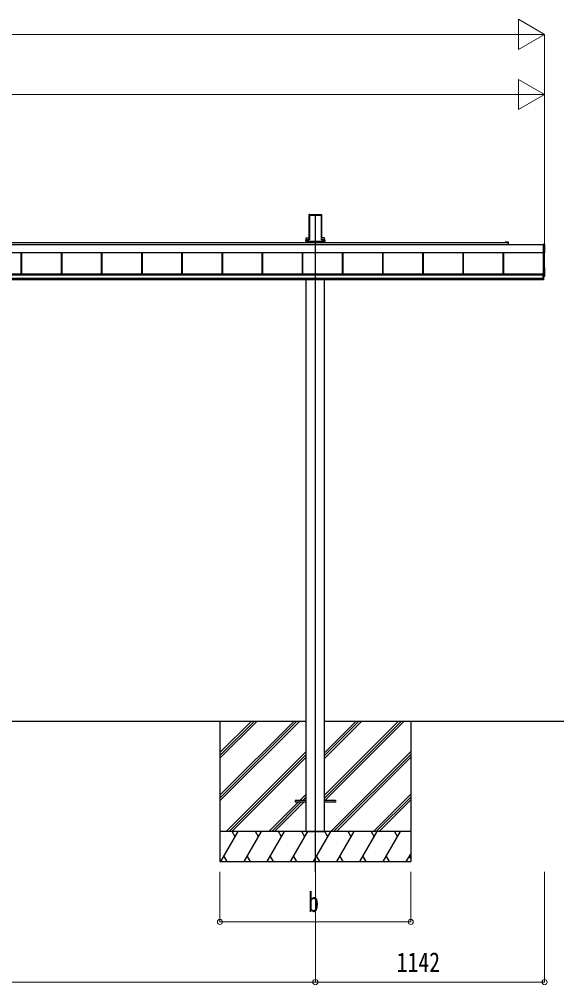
# Model space of a CAD drawing. Units: millimetres, scale not verified. Extents: x -12615 to 12615, y -8910 to 8910.
# Drawn here: x 3312 to 5988, y -5851 to -1043 of the extents above; entities that cross this region are included whole.
import ezdxf
from ezdxf.enums import TextEntityAlignment as Align

# ---------------------------------------------------------------- set-up
doc = ezdxf.new("R2010")
doc.units = ezdxf.units.MM
doc.header["$LTSCALE"] = 50
doc.layers.add('0-4_YKK_12', color=2, linetype='Continuous')
doc.layers.add('0-6_YKK_A1', color=4, linetype='Continuous')
doc.layers.add('0-7_YKK_D', color=6, linetype='Continuous', lineweight=18)
doc.styles.add('ＭＳ ゴシック', font='')
doc.styles.get('ＭＳ ゴシック').set_extended_font_data('MS Gothic')

msp = doc.modelspace()

# ---------------------------------------------------------------- linework, layer by layer
at = {"layer": '0-4_YKK_12'}
msp.add_line((4786.06, -5288), (4786.06, -2015.61), dxfattribs=at)
at = {"layer": '0-6_YKK_A1'}
for p, q in [((4755.17, -2015.11), (4754.82, -2020.61)), ((4755.61, -2015.57), (4755.17, -2015.11)), ((4755.67, -2014.64), (4757.71, -2014.64)), ((4755.67, -2014.64), (4756.11, -2015.11)), ((4755.69, -2131.58), (4755.69, -2016.46)), ((4756.19, -2016.13), (4756.19, -2131.26)), ((4758.02, -2014.97), (4757.71, -2014.64)), ((4758.02, -2014.97), (4814.1, -2014.97)), ((4758.56, -2018.11), (4813.56, -2018.11)), ((4758.56, -2139.46), (4758.56, -2018.11)), ((4814.1, -2014.97), (4814.41, -2014.64)), ((4814.41, -2014.64), (4816.45, -2014.64)), ((4815.93, -2131.26), (4815.93, -2016.13)), ((4816.01, -2015.11), (4816.45, -2014.64)), ((4816.43, -2016.46), (4816.43, -2131.58)), ((4816.95, -2015.11), (4816.51, -2015.57)), ((4816.95, -2015.11), (4817.3, -2020.61)), ((4754.81, -2020.96), (4754.81, -2137.63)), ((4817.31, -2020.96), (4817.31, -2137.63)), ((700.06, -2154.56), (5732.31, -2154.56)), ((4738.19, -2148.38), (4738.19, -2148.88)), ((4738.19, -2148.88), (4738.65, -2148.88)), ((4738.65, -2148.38), (4738.65, -2141.5)), ((4740.65, -2148.38), (4738.65, -2148.38)), ((4740.65, -2148.88), (4738.65, -2148.88)), ((4738.66, -2148.38), (4738.66, -2148.88)), ((4738.69, -2140.53), (4753.7, -2140.53)), ((4740.65, -2141.58), (4740.65, -2148.38)), ((4754.23, -2141.58), (4740.65, -2141.58)), ((4740.65, -2148.38), (4831.47, -2148.38)), ((4740.65, -2148.38), (4740.65, -2148.88)), ((4740.65, -2148.88), (4831.47, -2148.88)), ((4740.86, -2131.2), (4754.81, -2131.2)), ((4740.86, -2140.53), (4740.86, -2131.2)), ((4740.86, -2154.56), (4740.86, -2148.88)), ((4741.06, -2148.88), (4741.06, -2154.56)), ((4742.06, -2148.54), (4830.06, -2148.54)), ((4754.8, -2137.99), (4754.7, -2139.6)), ((4755.22, -2140.15), (4755.6, -2134.06)), ((4756.1, -2134.09), (4755.72, -2140.18)), ((4816.4, -2140.18), (4816.02, -2134.09)), ((4816.52, -2134.06), (4816.9, -2140.15)), ((4831.26, -2131.2), (4817.31, -2131.2)), ((4817.32, -2137.99), (4817.42, -2139.6)), ((4817.89, -2141.09), (4831.47, -2141.09)), ((4831.47, -2141.58), (4817.89, -2141.58)), ((4818.42, -2140.53), (4833.43, -2140.53)), ((4831.06, -2148.88), (4831.06, -2154.56)), ((4831.26, -2140.53), (4831.26, -2131.2)), ((4831.26, -2154.56), (4831.26, -2148.88)), ((4831.47, -2141.09), (4831.47, -2141.58)), ((4831.47, -2148.38), (4831.47, -2141.58)), ((4833.46, -2148.38), (4831.47, -2148.38)), ((4831.47, -2148.38), (4831.47, -2148.88)), ((4833.46, -2148.88), (4831.47, -2148.88)), ((4833.46, -2141.5), (4833.46, -2148.38)), ((4833.93, -2148.88), (4833.46, -2148.88)), ((4833.47, -2148.38), (4833.47, -2148.88)), ((4833.93, -2148.38), (4833.93, -2148.88)), ((5737.6, -2152.06), (5732.31, -2152.06)), ((5732.31, -2154.56), (5745.76, -2154.56)), ((5746.06, -2152.06), (5738.52, -2152.06)), ((5746.06, -2154.86), (5746.06, -2164.53)), ((5748.56, -2164.53), (5748.56, -2154.56)), ((529.06, -2204.47), (5921.56, -2204.47)), ((529.06, -2204.71), (5921.56, -2204.71)), ((548.06, -2164.53), (5921.56, -2164.53)), ((3321.56, -2310.7), (3321.56, -2204.71)), ((3324.16, -2310.7), (3324.16, -2204.71)), ((3324.56, -2310.7), (3324.56, -2204.71)), ((3521.56, -2310.7), (3521.56, -2204.71)), ((3524.16, -2310.7), (3524.16, -2204.71)), ((3524.56, -2310.7), (3524.56, -2204.71)), ((3721.56, -2310.7), (3721.56, -2204.71)), ((3724.16, -2310.7), (3724.16, -2204.71)), ((3724.56, -2310.7), (3724.56, -2204.71)), ((3921.56, -2310.7), (3921.56, -2204.71)), ((3921.56, -2310.7), (3921.56, -2204.71)), ((3924.16, -2310.7), (3924.16, -2204.71)), ((3924.16, -2310.7), (3924.16, -2204.71)), ((3924.56, -2310.7), (3924.56, -2204.71)), ((4121.56, -2310.7), (4121.56, -2204.71)), ((4124.16, -2310.7), (4124.16, -2204.71)), ((4124.56, -2310.7), (4124.56, -2204.71)), ((4321.56, -2310.7), (4321.56, -2204.71)), ((4324.16, -2310.7), (4324.16, -2204.71)), ((4324.56, -2310.7), (4324.56, -2204.71)), ((4521.56, -2310.7), (4521.56, -2204.71)), ((4524.16, -2310.7), (4524.16, -2204.71)), ((4524.56, -2310.7), (4524.56, -2204.71)), ((4721.56, -2310.7), (4721.56, -2204.71)), ((4724.16, -2310.7), (4724.16, -2204.71)), ((4724.56, -2310.7), (4724.56, -2204.71)), ((4921.56, -2310.7), (4921.56, -2204.71)), ((4924.16, -2310.7), (4924.16, -2204.71)), ((4924.56, -2310.7), (4924.56, -2204.71)), ((5121.56, -2310.7), (5121.56, -2204.71)), ((5124.16, -2310.7), (5124.16, -2204.71)), ((5124.56, -2310.7), (5124.56, -2204.71)), ((5321.56, -2310.7), (5321.56, -2204.71)), ((5324.16, -2310.7), (5324.16, -2204.71)), ((5324.56, -2310.7), (5324.56, -2204.71)), ((5521.56, -2310.7), (5521.56, -2204.71)), ((5524.16, -2310.7), (5524.16, -2204.71)), ((5524.56, -2310.7), (5524.56, -2204.71)), ((5721.56, -2310.7), (5721.56, -2204.71)), ((5724.16, -2310.7), (5724.16, -2204.71)), ((5724.56, -2310.7), (5724.56, -2204.71)), ((5921.56, -2205.74), (5921.56, -2206.24)), ((5921.56, -2206.24), (5929.09, -2205.78)), ((5923.06, -2337.97), (5923.06, -2206.15)), ((5928.06, -2319.94), (5928.06, -2205.84)), ((5929.56, -2204.97), (5929.56, -2163.94)), ((5929.09, -2278.8), (5928.06, -2278.73)), ((5929.56, -2320.32), (5929.56, -2279.29)), ((526.56, -2310.7), (5919.56, -2310.7)), ((526.56, -2312.71), (5919.56, -2312.71)), ((526.56, -2314.51), (5919.56, -2314.51)), ((526.56, -2314.51), (5919.56, -2314.51)), ((526.56, -2331.48), (5919.56, -2331.48)), ((526.56, -2337.97), (5919.56, -2337.97)), ((4740.86, -5088), (4740.86, -2337.97)), ((4831.26, -5088), (4831.26, -2337.97)), ((5923.06, -2310.44), (5919.56, -2310.44)), ((5923.06, -2332.88), (5919.56, -2332.88)), ((5923.06, -2339.5), (5919.56, -2339.5)), ((5928.06, -2319.94), (5923.06, -2319.94)), ((5923.06, -2321.49), (5929.09, -2321.13)), ((1705.26, -4538), (4740.86, -4538)), ((4311.06, -4538), (4311.06, -5238)), ((4311.06, -4907.18), (4680.24, -4538)), ((4311.06, -4921.32), (4694.38, -4538)), ((4311.06, -4935.46), (4708.52, -4538)), ((4311.06, -4723.33), (4496.39, -4538)), ((4311.06, -4709.19), (4482.25, -4538)), ((4311.06, -4695.05), (4468.11, -4538)), ((4831.26, -4538), (6052.25, -4538)), ((4831.26, -4907.48), (5200.74, -4538)), ((4831.26, -4921.62), (5214.88, -4538)), ((4831.26, -4723.63), (5016.89, -4538)), ((4831.26, -4709.49), (5002.75, -4538)), ((4831.26, -4695.35), (4988.61, -4538)), ((4833.52, -4933.5), (5229.02, -4538)), ((5261.06, -4538), (5261.06, -5238)), ((4342.37, -5088), (4740.86, -4689.51)), ((4356.51, -5088), (4740.86, -4703.65)), ((4862.87, -5088), (5261.06, -4689.81)), ((4877.01, -5088), (5261.06, -4703.95)), ((4370.65, -5088), (4740.86, -4717.8)), ((4891.15, -5088), (5261.06, -4718.1)), ((4709, -4933.5), (4740.86, -4901.64)), ((5075, -5088), (5261.06, -4901.94)), ((4554.5, -5088), (4700, -4942.5)), ((4568.64, -5088), (4714.14, -4942.5)), ((4582.79, -5088), (4728.29, -4942.5)), ((4685.86, -4933.5), (4685.86, -4942.5)), ((4740.86, -4933.5), (4685.86, -4933.5)), ((4740.86, -4942.5), (4685.86, -4942.5)), ((4723.14, -4933.5), (4740.86, -4915.78)), ((4737.29, -4933.5), (4740.86, -4929.93)), ((4885.86, -4933.5), (4830.86, -4933.5)), ((4885.86, -4942.5), (4830.86, -4942.5)), ((4885.86, -4933.5), (4885.86, -4942.5)), ((5089.14, -5088), (5261.06, -4916.08)), ((5103.29, -5088), (5261.06, -4930.23)), ((5261.06, -5088), (4311.06, -5088)), ((4315.34, -5238), (4401.94, -5088)), ((4386.94, -5113.98), (4371.94, -5088)), ((4430.81, -5238), (4517.41, -5088)), ((4502.41, -5113.98), (4487.41, -5088)), ((4546.28, -5238), (4632.88, -5088)), ((4617.88, -5113.98), (4602.88, -5088)), ((4661.75, -5238), (4748.35, -5088)), ((4733.35, -5113.98), (4718.35, -5088)), ((4740.86, -5088), (4831.26, -5088)), ((4777.22, -5238), (4863.82, -5088)), ((4848.82, -5113.98), (4833.82, -5088)), ((4892.69, -5238), (4979.29, -5088)), ((4964.29, -5113.98), (4949.29, -5088)), ((5008.16, -5238), (5094.76, -5088)), ((5064.76, -5088), (5079.76, -5113.98)), ((5123.63, -5238), (5210.23, -5088)), ((5180.23, -5088), (5195.23, -5113.98)), ((4311.06, -5238), (5261.06, -5238)), ((4330.33, -5212.02), (4345.33, -5238)), ((4445.8, -5212.02), (4460.8, -5238)), ((4561.27, -5212.02), (4576.27, -5238)), ((4676.75, -5212.02), (4691.75, -5238)), ((4792.22, -5212.02), (4807.21, -5238)), ((4907.69, -5212.02), (4922.68, -5238)), ((5023.16, -5212.02), (5038.15, -5238)), ((5138.62, -5212.02), (5153.62, -5238)), ((5239.1, -5238), (5261.06, -5199.96)), ((5254.09, -5212.02), (5261.06, -5224.08))]:
    msp.add_line(p, q, dxfattribs=at)
for points in [[(4738.19, -2141.03), (4738.19, -2148.38), (4738.65, -2148.38)], [(4740.65, -2141.58), (4740.65, -2141.09), (4754.23, -2141.09)], [(4833.93, -2141.03), (4833.93, -2148.38), (4833.46, -2148.38)], [(5929.09, -2163.45), (5921.56, -2162.99), (5921.56, -2163.49), (5921.56, -2205.74)], [(5919.56, -2310.44), (5919.56, -2332.88), (5919.56, -2339.5)], [(5920.06, -2310.44), (5920.06, -2332.88), (5920.06, -2339.5)], [(5923.06, -2310.44), (5923.06, -2332.88), (5923.06, -2339.5)]]:
    msp.add_lwpolyline(points, dxfattribs=at)
for centre, radius, start, end in [((4739.16, -2141.5), 0.501, 90.24971, 179.75029), ((4832.96, -2141.5), 0.501, 0.24971, 89.75029), ((5732.31, -2153.31), 1.25, 90, 270), ((5737.6, -2152.26), 0.2, 23.57818, 90), ((5738.06, -2152.06), 0.3, 203.57818, 336.42182), ((5738.52, -2152.26), 0.2, 90, 156.42182), ((5745.76, -2154.86), 0.3, 0, 90), ((5746.06, -2154.56), 2.5, 0, 90), ((5929.06, -2163.95), 0.497, 0.05228, 86.83056), ((5928.69, -2205), 0.873, 297.46207, 2.25858), ((5929.06, -2279.29), 0.497, 0.05228, 86.83056), ((5928.69, -2320.35), 0.873, 297.46207, 2.25858)]:
    msp.add_arc(centre, radius, start, end, dxfattribs=at)
for centre, major_axis, ratio, start_param, end_param in [((4755.67, -2015.14), (0.346, -0.364), 0.996462, 2.3838095, 3.8892836), ((4755.38, -2018.61), (0.22, 3.04), 0.070684, 5.5043854, 6.2286971), ((4755.88, -2018.64), (0.22, 3.54), 0.060877, 5.5025319, 6.2268436), ((4816.24, -2018.64), (-0.22, 3.54), 0.060877, 0.0563417, 0.7806534), ((4816.74, -2018.61), (-0.22, 3.04), 0.070684, 0.0544883, 0.7787999), ((4816.45, -2015.14), (-0.346, -0.364), 0.996462, 2.3939017, 3.8993758), ((4754.85, -2020.61), (0.031, 0.5), 0.061627, 1.5746234, 2.3600215), ((4817.27, -2020.61), (-0.031, 0.5), 0.061627, 3.9231638, 4.7085619), ((4738.69, -2141.03), (0.355, -0.355), 0.99628, 2.358058, 3.9251274), ((4740.65, -2141.49), (2, 0), 0.045872, 3.2026792, 4.712389), ((4740.65, -2140.99), (1.5, 0), 0.061163, 3.2026792, 4.712389), ((4753.7, -2139.53), (0.691, -0.728), 0.996462, 5.5254021, 7.0308762), ((4754.22, -2140.08), (-0.693, 0.73), 0.992955, 2.3838095, 3.8892836), ((4754.22, -2140.08), (1.04, -1.09), 0.996462, 5.5254021, 7.0308762), ((4754.77, -2137.99), (0.031, 0.5), 0.061627, 4.716216, 5.5016142), ((4755.38, -2134.06), (0.22, 3.5), 0.061627, 4.716216, 5.5016142), ((4755.88, -2134.09), (0.22, 4), 0.053972, 4.7153191, 5.5007173), ((4816.24, -2134.09), (-0.22, 4), 0.053972, 0.782468, 1.5678662), ((4817.9, -2140.08), (-1.04, -1.09), 0.996462, 5.5354944, 7.0409685), ((4816.74, -2134.06), (-0.22, 3.5), 0.061627, 0.7815711, 1.5669693), ((4817.9, -2140.08), (0.693, 0.73), 0.992955, 2.3939017, 3.8993758), ((4817.35, -2137.99), (-0.031, 0.5), 0.061627, 0.7815711, 1.5669693), ((4818.42, -2139.53), (-0.691, -0.728), 0.996462, 5.5354944, 7.0409685), ((4831.47, -2140.99), (1.5, 0), 0.061163, 4.712389, 6.2220988), ((4831.47, -2141.49), (2, 0), 0.045872, 4.712389, 6.2220988), ((4833.43, -2141.03), (-0.355, -0.355), 0.99628, 2.358058, 3.9251274)]:
    msp.add_ellipse(centre, major_axis=major_axis, ratio=ratio, start_param=start_param, end_param=end_param, dxfattribs=at)
at = {"layer": '0-7_YKK_D'}
for p, q in [((5928.06, -1117.63), (5798.16, -1042.63)), ((5798.16, -1042.63), (5798.16, -1192.63)), ((5778.06, -1117.63), (-4734.94, -1117.63)), ((5928.06, -1117.63), (5668.25, -1117.63)), ((5928.06, -1117.63), (5798.16, -1192.63)), ((5928.06, -2164.13), (5928.06, -1116.63)), ((5928.06, -1417.63), (5798.16, -1342.63)), ((5798.16, -1342.63), (5798.16, -1492.63)), ((5778.06, -1417.63), (675.06, -1417.63)), ((5928.06, -1417.63), (5668.25, -1417.63)), ((5928.06, -1417.63), (5798.16, -1492.63)), ((5928.06, -2163.08), (5928.06, -1416.63)), ((4311.06, -5288), (4311.06, -5539)), ((5261.06, -5288), (5261.06, -5539)), ((5928.06, -5288.5), (5928.06, -5839)), ((4786.06, -5289), (4786.06, -5839)), ((4786.06, -5289), (4786.06, -5839)), ((4311.06, -5538), (5261.06, -5538)), ((1660.06, -5838), (4786.06, -5838)), ((5928.06, -5838), (4786.06, -5838))]:
    msp.add_line(p, q, dxfattribs=at)
for centre in [(4311.06, -5538), (5261.06, -5538), (4786.06, -5838), (4786.06, -5838), (5928.06, -5838)]:
    msp.add_circle(centre, 12.75, dxfattribs=at)

# ---------------------------------------------------------------- texts
at = {"layer": '0-7_YKK_D', "style": 'ＭＳ ゴシック', "width": 0.8}
for s, p in [('b', (4750.06, -5518)), ('1142', (5191.46, -5818))]:
    msp.add_text(s, height=98.97, dxfattribs=at).set_placement(p, align=Align.BOTTOM_LEFT)

doc.saveas('drawing.dxf')
